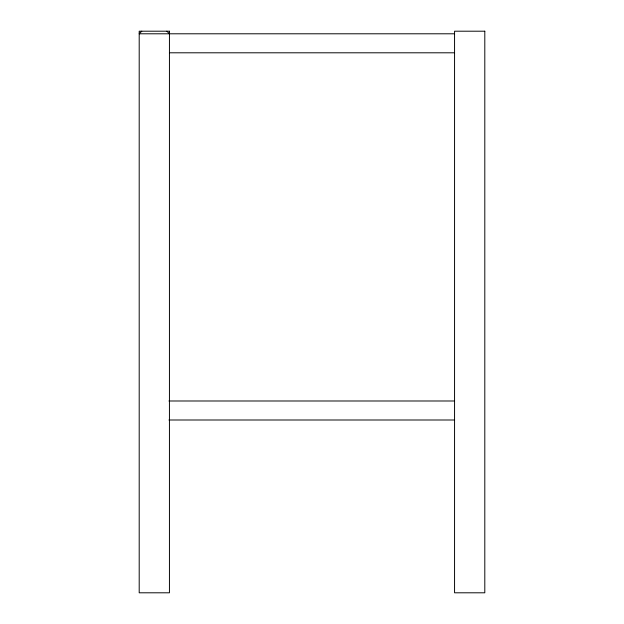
<?xml version="1.0" encoding="UTF-8"?>
<svg xmlns="http://www.w3.org/2000/svg" width="624" height="624" viewBox="0 0 624 624"><rect width="100%" height="100%" fill="white"/><g stroke="black" fill="none" stroke-linecap="round" stroke-linejoin="round"><path stroke-width="0.94" d="M141.788 31.2L139.199 33.79L454.108 33.79M169.892 52.798L454.108 52.798M168.94 400.99L454.561 400.99M168.94 419.999L454.561 419.999M166.85 31.2L169.439 33.79M169.439 31.2L139.199 31.2L139.199 592.8L169.439 592.8L169.439 31.2M484.801 31.2L454.561 31.2L454.561 592.8L484.801 592.8L484.801 31.2"/></g></svg>
